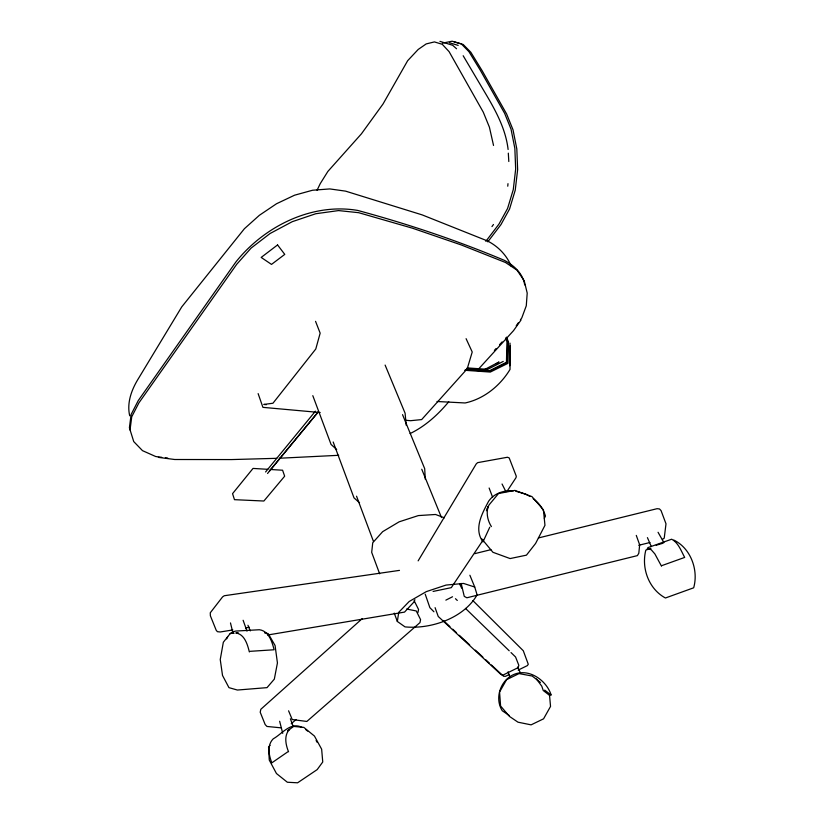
<?xml version="1.0" encoding="UTF-8"?>
<svg xmlns="http://www.w3.org/2000/svg" width="824" height="824" viewBox="0 0 824 824"><rect width="100%" height="100%" fill="white"/><g stroke="black" fill="none" stroke-linecap="round" stroke-linejoin="round"><path stroke-width="1.24" d="M510.252 345.678L510.025 369.44C500.209 385.714 483.832 399.022 465.117 402.967L436.998 401.494M509.696 365.774L510.015 343.134M507.759 186.203L507.986 183.67M130.027 429.994L131.737 416.769L138.906 402.864L236.704 264.298L251.083 248.106L270.087 233.501L292.262 221.677L315.777 213.735L338.571 210.583L358.656 212.685L412.525 228.217L461.316 244.965L505.524 262.516L517.009 270.148L524.218 280.788L527.206 293.097L526.279 305.797L521.808 317.868L520.418 319.846M397.343 621.461L398.734 612.325L409.157 601.52L426.296 591.622L446.042 585.071L463.572 583.444L474.727 587.028L477.106 594.856C463.727 618.247 430.859 629.392 405.027 626.889L397.343 621.461L394.243 613.128M414.894 599.676L414.112 601.829L404.533 612.098L267.666 635.005M487.159 508.83L488.189 506.554C486.026 513.321 487.674 520.686 491.392 526.587M486.407 510.736L489.013 504.968L498.51 493.545L514.846 490.404L531.933 496.594L543.428 509.86L544.963 525.321L535.59 543.459L526.454 555.149L510.108 558.569L492.937 552.286L481.7 538.793M489.755 527.226L482.967 541.914C473.46 528.761 482.133 513.476 488.632 501.198C494.06 493.267 504.123 490.074 513.393 490.847M317.055 190.272L320.237 183.659L327.87 171.433L361.448 133.797L383.036 103.979L407.653 60.708L418.19 49.461L426.193 43.919L434.433 41.911L442.282 44.311L449.101 51.654L483.276 112.167L489.415 127.195L493.535 145.446M226.652 638.868L227.682 636.818M544.314 518.306L545.467 516.061C543.438 509.108 539.071 502.877 533.179 498.664M647.211 548.99L647.921 547.62L671.663 539.215C678.471 542.789 681.16 551.029 684.682 557.415L661.693 565.666M417.964 612.479L418.551 609.461L414.132 600.665M418.139 560.856L476.272 463.861L477.652 462.645L507.46 457.248L509.181 457.917L516.288 476.231L515.999 477.683L506.842 491.609M483.245 539.823L451.305 587.646L433.094 591.436M516.226 325.758L518.317 322.802M520.995 320.083L513.548 330.609L478.126 369.492M491.959 226.569L493.463 224.509M485.83 241.36L498.932 224.159L507.594 208.441L513.27 189.633L515.669 169.075L514.846 148.351L511.045 129.203L504.638 113.352L480.31 70.256L468.897 51.603L461.265 43.826L452.129 41.2L442.364 43.157M487.798 241.854L500.91 224.674L509.572 208.977L515.237 190.179L517.637 169.641L516.813 148.938L513.022 129.811L506.616 113.97L482.256 70.895L470.823 52.252L463.17 44.486L454.014 41.839M270.045 745.349L268.562 747.183L269.263 760.058L276.462 773.53L287.349 782.244L297.608 782.8L317.199 769.595L322.751 761.994L321.648 749.201L314.449 736.059L303.829 727.386L293.704 726.428L287.638 730.672M265.575 471.967L315.448 411.155M269.345 471.153L318.301 411.753M267.543 473.491L318.167 412.082M494.39 350.396L496.11 348.511M499.54 344.741L502.115 341.909M448.761 401.741C438.018 414.678 425.349 426.183 410.115 433.568M362.303 618.567L260.817 709.299L260.209 712.224L265.173 724.574L266.966 726.459L281.386 727.87M291.202 723.802L296.001 719.579M662.424 539.432L664.226 538.134L665.998 523.817L661.064 510.602L659.478 508.944L657.078 508.686L538.412 537.959M230.123 633.728L232.852 631.781L235.757 631.06L259.375 629.742C268.799 630.906 272.126 641.896 274.114 649.765L250.218 651.321M287.555 730.775L289.615 729.333C283.714 735.317 285.701 744.845 288.565 751.828M287.545 752.003L271.858 762.828C268.809 755.34 266.873 745.164 273.238 738.819C281.901 734.071 290.769 721.422 301.934 727.407M496.295 363.806L498.994 362.004L484.697 369.471M503.248 361.417L487.715 369.337L467.229 367.906M445.856 600.14L452.531 596.761M509.026 674.609L505.586 676.298L503.598 676.288L491.362 664.947M518.193 670.097L527.37 665.596L528.277 664.278L523.292 650.754L472.832 600.572M656.192 545.241L663.062 543.212M650.939 548.341L645.831 550.113C641.165 568.117 648.735 588.995 665.421 597.997L693.674 587.8C698.711 570.064 690.749 548.248 673.857 540.081M648.56 549.186L651.094 549.608L654.874 553.924L661.476 566.129M474.696 553.666L490.939 549.659M638.713 545.292L649.951 542.511M232.862 629.938L220.193 631.987L217.412 631.678L216.218 630.298L210.377 615.796L210.264 612.799L222.583 596.895L224.293 595.731L399.475 570.383M245.521 627.888L249.322 627.27M238.301 632.822L235.808 632.966C244.635 634.181 247.519 644.595 249.363 651.959M234.098 633.254L230.267 633.471L223.335 642.246L220.245 659.53L222.521 675.464L228.959 687.649L237.384 690.038L267.017 687.638L274.33 679.131L277.431 662.939L275.062 645.46L268.212 633.605L264.535 632.832M338.716 455.301L279.264 458.247M276.74 458.319L231.348 459.576L174.709 459.504L158.383 457.372M267.81 469.32L253.03 468.423L232.553 493.658L234.48 499.674L263.876 501.023L284.661 476.2L282.591 470.226L270.272 469.474M466.518 369.059L489.59 370.676L506.441 362.251L506.966 341.569L505.503 338.015M465.591 369.667L489.95 371.377L507.224 362.776L507.708 341.713L506.255 338.19M464.654 370.275L490.311 372.067L508.006 363.312L508.449 341.867L506.502 337.129M320.196 412.536L262.918 407.355L258.128 393.614M405.47 420.25L410.558 420.704L421.661 419.581L467.198 368.833L472.224 352.002L466.085 338.674M266.379 404.677L263.834 404.44L272.95 403.235L315.788 348.995L320.155 333.154L315.551 321.339M161.741 457.32L155.715 456.527L142.5 450.656L133.735 441.582L129.409 427.759L131.098 414.513L138.247 400.598L235.88 261.981C264.247 226.384 311.76 202.611 357.688 210.429C407.643 223.912 456.784 240.32 504.484 260.405C514.083 265.472 523.055 273.681 524.692 284.898M165.356 457.794L167.766 458.113M515.855 491.269L525.568 494.029L530.059 496.491M406.654 609.039L416.264 610.965L420.57 619.586L419.993 622.584L306.847 721.453L292.221 719.548L288.585 710.803M439.944 41.355L452.664 45.279L456.548 48.75M449.43 42.745L458.196 45.392M444.414 517.812L435.525 514.475L418.345 515.587L399.156 521.819L382.635 531.676L372.747 542.738L371.686 552.358L379.648 573.803M509.232 715.5L502.259 710.751C494.07 697.876 500.858 679.058 515.124 673.97C530.131 668.594 546.827 680.964 551.194 695.126L544.685 690.11M549.773 695.528L543.253 690.522L541.78 686.176L536.434 679.007M540.42 682.447L532.201 676.041L519.017 673.589L506.595 679.676L499.56 692.016L500.59 706.003L509.376 716.344L517.977 722.184L531.099 724.852L543.572 718.827L550.535 706.436L549.515 695.044M305.766 729.601L307.64 731.094M359.542 502.774L354.001 497.861L333.184 441.994M336.686 449.554L331.063 444.445L312.811 395.664M433.929 611.779L429.881 607.669L425.215 594.176M443.343 620.493L449.935 626.59M452.757 629.206L456.527 632.698M459.349 635.314L469.701 644.904M475.355 650.136L482.885 657.109M485.707 659.725L489.477 663.207M455.476 598.698L457.299 600.459M465.498 608.411L509.201 650.795M511.014 652.567L515.567 656.986L518.821 665.308L518.172 667.625L502.609 675.278L500.673 674.228L438.234 616.476L435.082 607.659M463.17 55.733L486.232 94.719C496.275 111.745 505.782 129.533 508.109 149.474M461.718 588.171L459.637 584.02M658.057 532.283L663.928 542.645M316.107 740.498L317.147 742.331M511.261 266.214C506.657 255.11 498.015 246.263 487.324 240.876L422.166 214.889L345.565 191.137L329.775 188.923L312.543 190.241L294.529 195.216L276.493 203.765L259.385 215.291L244.409 228.712L181.754 306.878L138.792 377.969C131.809 389.093 126.597 402.534 129.708 415.78M502.043 484.007L505.895 491.629M517.678 667.038L520.222 672.446M647.417 537.629L651.228 546.353M247.952 625.261L250.29 630.906M385.117 365.084L405.099 413.215L406.201 425.225M469.886 575.245L474.727 587.028M402.534 414.647L424.69 468.66L425.287 479.228M421.754 469.247L441.499 517.565M489.126 488.014L492.577 497.171M356.545 496.192L373.478 541.481M290.367 718.744L292.932 725.769M243.111 620.276L247.025 631.153M636.283 535.404L639.661 544.819L638.816 553.223L637.405 555.613L466.878 597.781L464.262 596.38L461.152 583.392M508.068 671.787L510.087 677.462M279.645 721.268L282.735 733.339M230.473 622.923L232.904 632.832M508.81 161.514L508.315 153.151M277.554 244.944L261.177 257.428L271.508 264.401L284.764 254.379L277.554 244.944"/></g></svg>
